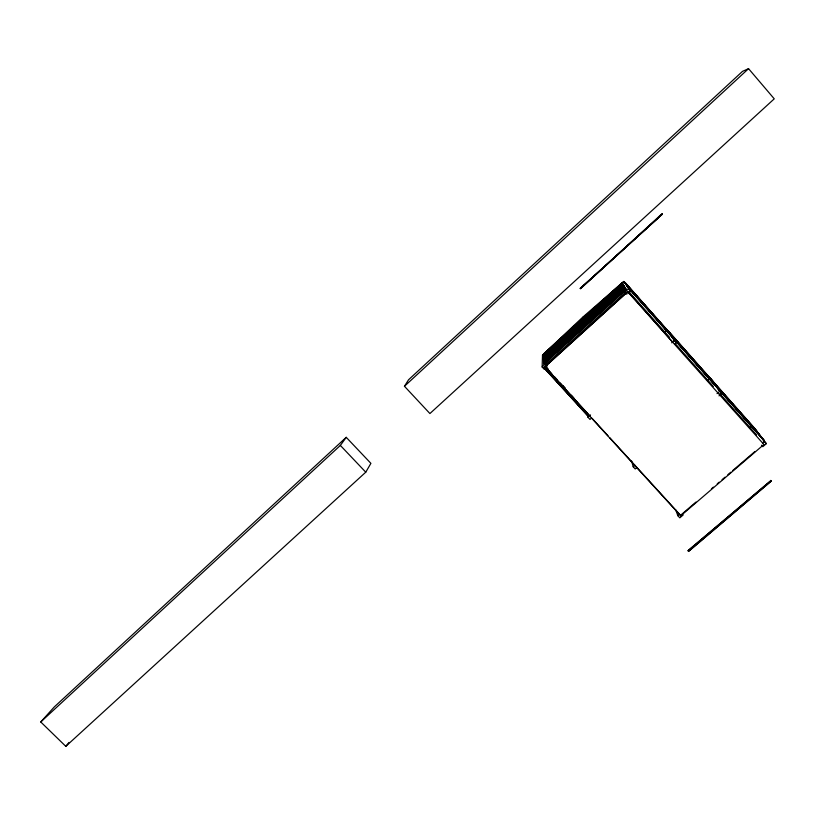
<?xml version="1.0" encoding="UTF-8"?>
<svg xmlns="http://www.w3.org/2000/svg" width="815" height="815" viewBox="0 0 815 815"><rect width="100%" height="100%" fill="white"/><g stroke="black" fill="none" stroke-linecap="round" stroke-linejoin="round"><path stroke-width="1.22" d="M545.826 362.186L545.795 364.193L625.156 292.453L620.5 284.466M545.653 355.748L545.693 353.415M544.858 366.893L627.672 291.729L763.92 444.491L680.729 515.824L544.858 366.893L627.672 291.729M543.87 363.928L543.819 356.695L623.169 284.822L626.063 289.6L543.87 363.928L543.799 357.541L623.495 285.372M622.212 283.09L622.843 284.16L544.063 355.534L543.89 353.649L622.008 282.856L622.528 283.62L543.86 355.024L589.021 314.519M544.063 355.534L543.89 353.649M543.167 359.13L543.198 357.714M546.743 366.933L544.196 369.236L542.138 366.984L542.495 355.157L582.593 317.32L623.801 281.481L756.086 430.412M365.762 472.18L370.896 463.358L346.232 437.329L54.32 706.911L40.75 721.968L65.801 746.336L365.762 472.18L340.364 445.428L346.232 437.329M404.454 386.269L408.56 379.77L742.506 71.374L748.557 68.664L774.25 98.839L429.913 413.551L404.454 386.269L748.557 68.664M65.801 746.336L69.01 742.424M40.75 721.968L340.364 445.428M580.209 288.327L662.391 214.07L580.474 288.755M580.26 288.52L662.391 214.07M580.423 288.571L662.014 213.734M542.495 355.157L623.801 281.481L630.453 291.301L627.825 293.675M622.324 283.263L544.084 354.423M622.324 283.386L544.084 354.698M622.426 283.447L544.074 354.973M543.85 355.299L622.64 283.803M590.895 312.828L622.741 283.977M629.068 288.938L625.074 282.469L754.537 428.384M559.905 342.555L543.819 356.695M561.769 340.864L586.036 318.879M587.91 317.188L611.25 296.049M614.052 293.522L623.383 285.067M623.495 285.25L544.023 357.49M625.625 283.355L758.449 433.509M623.597 285.433L544.002 358.06M623.709 285.617L544.002 358.345M600.421 307.265L602.295 305.564M605.117 303.007L607.939 300.45M610.761 297.903L614.52 294.49M618.279 291.087L620.164 289.386M622.049 287.685L623.923 285.984M624.035 286.167L543.982 358.916M626.175 284.252L760.059 435.618M624.035 286.299L543.982 359.211M624.147 286.35L543.972 359.497M596.325 312.114L598.19 310.423M601.928 307.031L604.73 304.494M615.957 294.337L617.821 292.646M619.695 290.955L624.361 286.727M624.473 286.911L543.962 360.077M626.623 284.975L761.281 437.217M624.585 287.104L543.951 360.373M624.81 287.481L543.931 361.249M604.21 306.42L607.97 303.007M610.802 300.45L614.561 297.047M618.33 293.634L620.215 291.933M627.081 285.719L762.514 438.837M625.034 287.858L543.931 361.544M625.258 288.245L543.911 362.43M601.969 309.608L604.771 307.072M614.133 298.596L616.945 296.059M619.757 293.512L625.37 288.429M625.38 288.571L543.9 362.726M627.652 286.646L764.022 440.263L628.589 288.164M625.716 289.009L543.88 363.633M547.66 359.924L561.78 347.139M565.549 343.736L570.255 339.468M572.14 337.767L581.564 329.25M584.386 326.693L587.218 324.136M590.04 321.579L625.828 289.203M543.656 363.684L625.951 289.396L625.492 288.765L543.89 363.032M628.12 287.4L762.453 438.215M542.138 366.984L545.541 363.918L547.334 365.884M628.396 288.999L624.891 292.167L626.694 294.174M664.663 332.296L666.313 330.829M753.396 426.887L668.331 330.951L676.358 342.779L674.606 344.338M674.402 340.283L668.331 330.951M591.7 417.922L589.999 419.43L587.982 417.219L590.529 414.947M671.703 342.84L674.331 340.507L667.139 330.095M707.451 380.259L709.936 378.089L721.652 393.564L719.024 395.856M711.78 380.381L711.108 378.924L721.652 393.564M712.33 380.585L714.113 383.009M714.511 383.539L716.67 386.473M717.078 387.023L718.3 388.694M718.718 389.254L718.973 389.59M636.912 467.474L635.201 468.961L633.204 466.771L634.916 465.284M717.017 393.614L719.655 391.312M749.708 427.61L751.359 426.184M753.488 427.009L753.773 427.386M753.865 427.508L754.16 427.885M754.639 428.507L754.924 428.894M755.016 429.016L755.311 429.393M755.403 429.525L755.699 429.902M756.188 430.544L756.473 430.921M756.575 431.054L756.87 431.441M756.962 431.563L624.84 282.683M757.257 431.95L757.206 431.359M757.359 432.082L757.655 432.47M757.756 432.602L758.052 432.989M758.154 433.122L758.694 433.305M758.551 433.641L758.846 434.038M759.254 434.558L759.193 433.957M759.356 434.69L759.651 435.088M760.161 435.75L760.466 436.147M760.568 436.29L760.874 436.687M761.689 437.757L762.107 438.297M762.616 438.979L762.932 439.387M763.034 439.519L763.349 439.927M763.451 440.069L764.022 440.263M683.225 514.917L679.812 517.841L677.836 515.681L679.547 514.214M762.606 442.953L764.358 441.445L752.948 426.469M680.729 515.824L680.535 515.294L695.979 502.04M711.434 488.786L713.37 487.136M717.231 483.825L719.166 482.164M722.059 479.678L724.963 477.193M727.856 474.707L730.76 472.221M732.685 470.571L754.904 451.52M754.048 427.569L766.334 443.666L762.83 446.671L761.505 445.194M688.084 550.634L770.868 480.646L688.084 550.634L688.492 551.429L771.194 481.115L770.654 480.402M688.492 551.429L771.194 481.115M544.023 357.214L623.281 285.005L623.811 285.8L543.992 358.631M543.972 359.782L624.259 286.534L623.709 285.739M543.951 360.658L624.596 287.237L625.146 288.052L543.911 362.135M543.941 360.953L624.698 287.288L624.147 286.483M543.921 361.84L625.044 288.001L625.604 288.816L543.89 363.327M546.661 367.575L548.352 369.429M545.816 366.944L548.352 369.735M562.778 385.546L565.325 388.337M545.806 367.249L551.755 373.769M554.302 376.561L556.849 379.352M560.251 383.081L565.345 388.673M571.295 395.194L573.841 397.985M544.868 366.577L590.091 416.149M592.648 418.951L608.01 435.791M609.712 437.665L680.535 515.294M544.94 367.229L587.605 413.989M544.695 367.443L587.666 414.366M544.695 367.748L587.717 414.733M544.929 368.146L587.778 415.11M544.063 367.514L588.338 415.895M544.685 368.36L588.389 416.271M543.819 367.728L588.45 416.648M546.356 352.956L547.639 354.372M582.593 317.32L585.139 320.142M626.063 289.6L623.169 284.822M674.331 340.507L676.358 342.779M764.358 441.445L766.334 443.666M622.426 283.559L622.843 284.16M628.589 291.383L669.339 337.115M675.075 343.482L713.339 386.442M719.869 393.686L756.503 434.823M628.742 292.483L672.579 342.066M625.074 282.469L630.453 291.301M622.008 282.856L622.64 283.915M675.727 509.833L677.836 515.681M631.625 461.015L633.204 466.771M587.421 413.572L587.982 417.219"/></g></svg>
